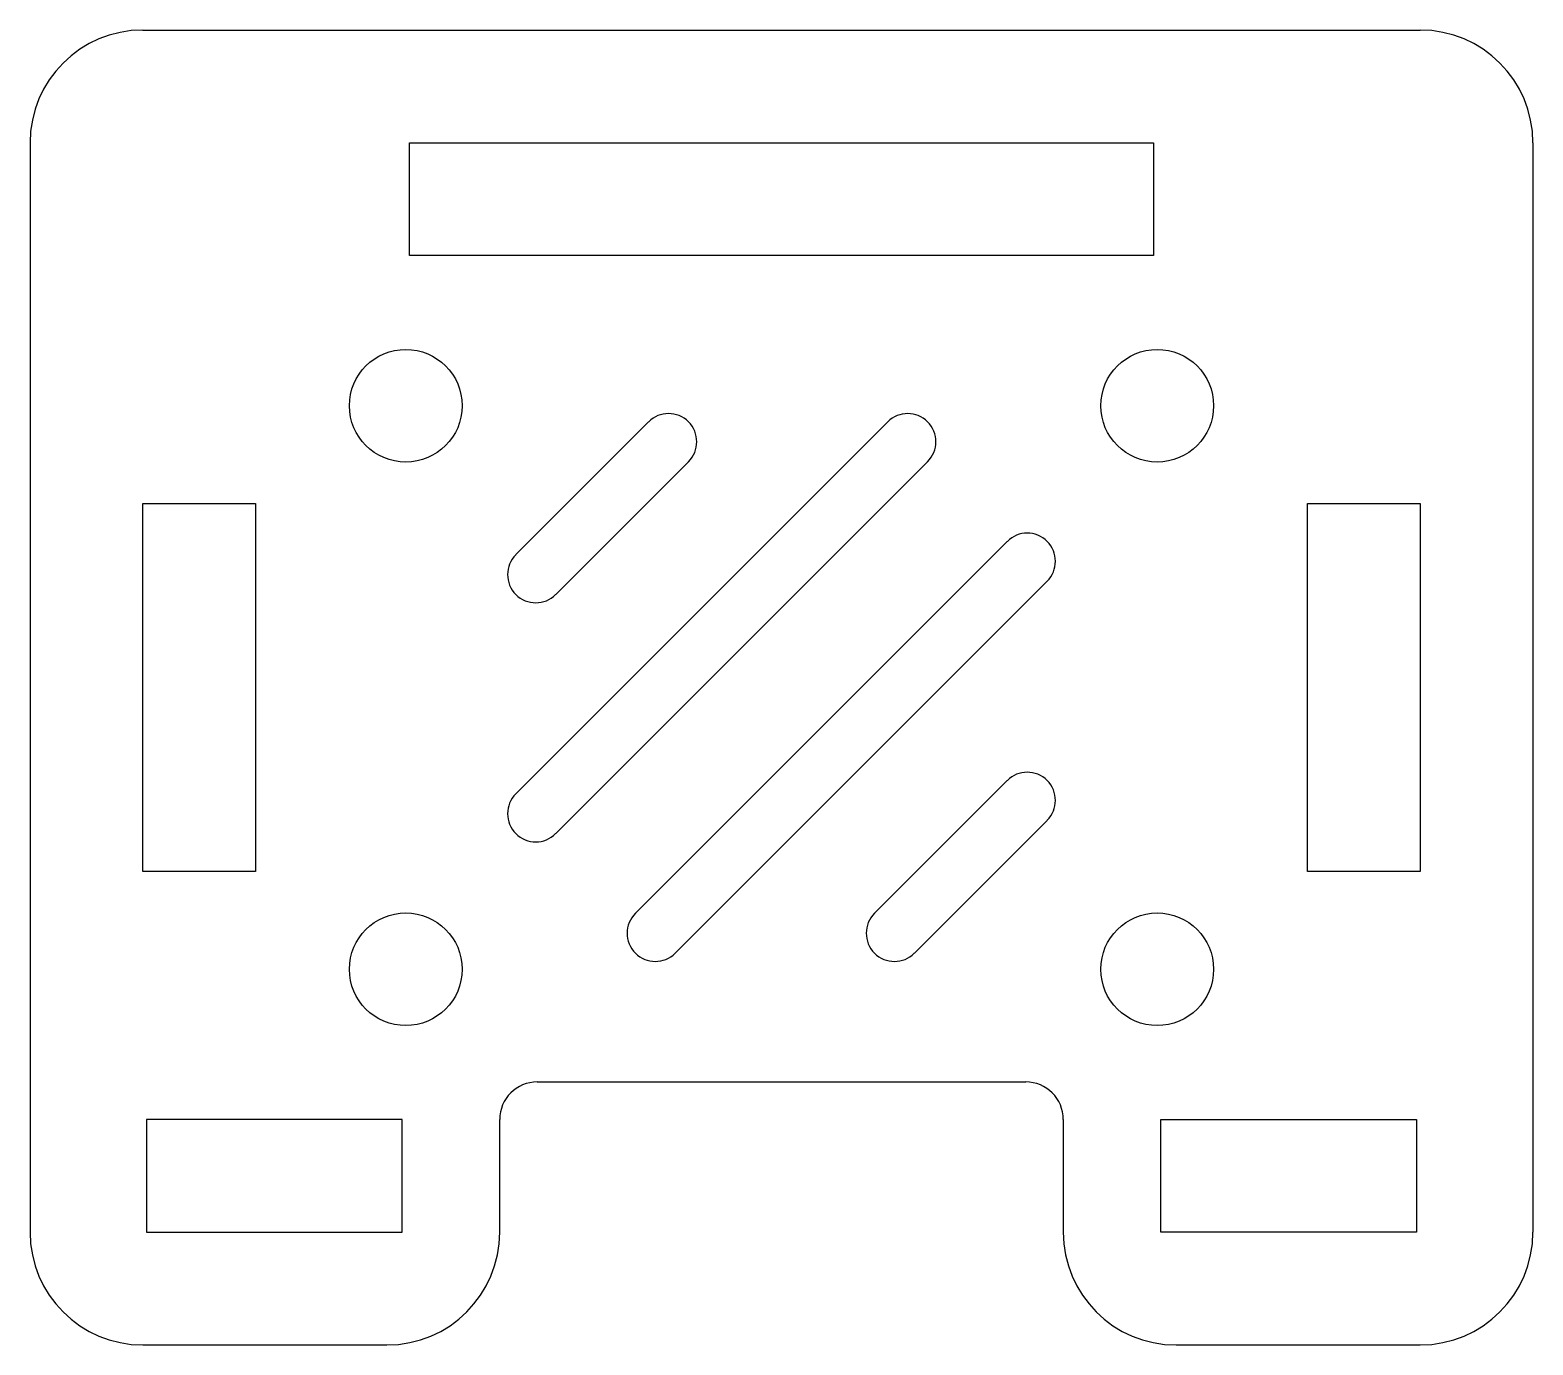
# Model space of a CAD drawing. Extents: x 0 to 40, y -6 to 29.
import ezdxf

# ---------------------------------------------------------------- set-up
doc = ezdxf.new("R2010")
doc.units = 0
doc.layers.get('0').update_dxf_attribs({"linetype": 'continuous'})

# ---------------------------------------------------------------- blocks, each defined once
blk = doc.blocks.new('FILLET003')
at = {"color": 0}
for p, q in [((3, 29), (37, 29)), ((0, 26), (0, -3)), ((10.1, 26), (29.9, 26)), ((10.1, 23), (10.1, 26)), ((29.9, 26), (29.9, 23)), ((40, 26), (40, -3)), ((29.9, 23), (10.1, 23)), ((12.929, 8.672), (22.828, 18.571)), ((12.929, 15.036), (16.464, 18.571)), ((13.99, 7.611), (23.889, 17.51)), ((13.99, 13.975), (17.525, 17.51)), ((3, 16.4), (6, 16.4)), ((3, 6.6), (3, 16.4)), ((6, 16.4), (6, 6.6)), ((34, 16.4), (37, 16.4)), ((34, 6.6), (34, 16.4)), ((37, 16.4), (37, 6.6)), ((16.111, 5.49), (26.01, 15.389)), ((17.172, 4.429), (27.071, 14.328)), ((22.475, 5.49), (26.01, 9.025)), ((23.536, 4.429), (27.071, 7.964)), ((6, 6.6), (3, 6.6)), ((37, 6.6), (34, 6.6)), ((13.5, 1), (26.5, 1)), ((12.5, -3), (12.5, 0)), ((27.5, 0), (27.5, -3)), ((3.1, 0), (3.1, -3)), ((9.9, 0), (3.1, 0)), ((9.9, -3), (9.9, 0)), ((30.1, 0), (36.9, 0)), ((30.1, -3), (30.1, 0)), ((36.9, 0), (36.9, -3)), ((3.1, -3), (9.9, -3)), ((36.9, -3), (30.1, -3)), ((3, -6), (9.5, -6)), ((30.5, -6), (37, -6))]:
    blk.add_line(p, q, dxfattribs=at)
for centre in [(10, 19), (30, 19), (10, 4), (30, 4)]:
    blk.add_circle(centre, 1.5, dxfattribs=at)
for centre, radius, start, end in [((3, 26), 3, 90, -180), ((37, 26), 3, 0, 90), ((16.995, 18.041), 0.75, -45, 135), ((23.359, 18.041), 0.75, -45, 135), ((26.541, 14.859), 0.75, -45, 135), ((13.459, 14.505), 0.75, 135, -45), ((26.541, 8.495), 0.75, -45, 135), ((13.459, 8.141), 0.75, 135, -45), ((16.641, 4.959), 0.75, 135, -45), ((23.005, 4.959), 0.75, 135, -45), ((13.5, 0), 1, 90, -180), ((26.5, 0), 1, 0, 90), ((3, -3), 3, 180, -90), ((9.5, -3), 3, -90, 0), ((30.5, -3), 3, 180, -90), ((37, -3), 3, -90, 0)]:
    blk.add_arc(centre, radius, start, end, dxfattribs=at)

msp = doc.modelspace()

# ---------------------------------------------------------------- block references
at = {"color": 0}
msp.add_blockref('FILLET003', (0, 0), dxfattribs=at)

doc.saveas('drawing.dxf')
